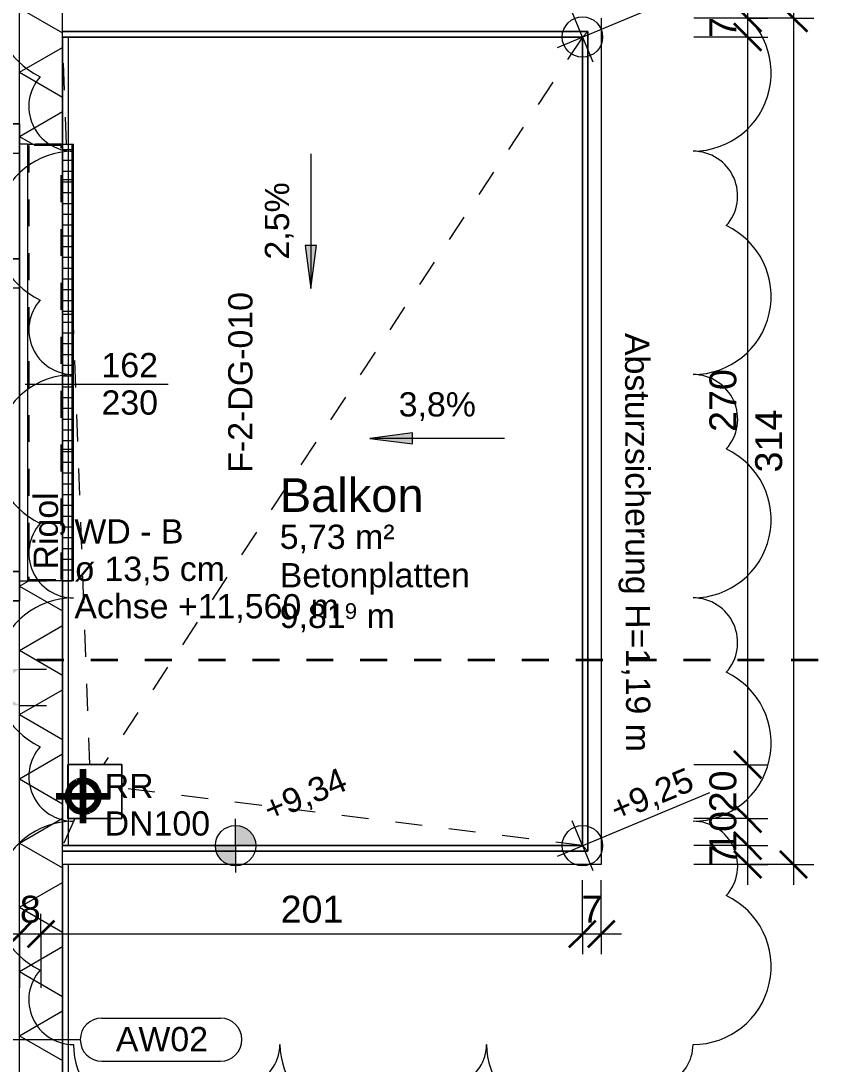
# Model space of a CAD drawing. Header units: metres. Extents: x -67.4 to -27.2, y 43.9 to 89.6.
# Drawn here: x -37.503 to -34.503, y 58.728 to 62.598 of the extents above; entities that cross this region are included whole.
import ezdxf

# ---------------------------------------------------------------- set-up
doc = ezdxf.new("R2010")
doc.units = ezdxf.units.M
for name, pattern in [('Strich Punkt Mittel', [0.015875, 0.00635, -0.004763, 0, -0.004763]), ('Verdeckt', [0.003, 0.002, -0.001]), ('Verdeckt Unten', [0.005, 0.003, -0.002])]:
    doc.linetypes.add(name, pattern=pattern)
for name, color, linetype, lineweight in [('A-DETL-GENF_', 92, 'Continuous', 13), ('A-DETL-MBND', 5, 'Continuous', 5), ('A-FLOR-HRAL', 11, 'Continuous', 5), ('A-GLAZ-IDEN_', 152, 'Continuous', 9), ('A_2D', 7, 'Continuous', 13), ('A_Bemassung-50_', 4, 'Continuous', 9), ('A_Bemassung_', 4, 'Continuous', 9), ('A_Beschriftung_', 7, 'Continuous', 9), ('A_Decken', 8, 'Continuous', 13), ('A_Durchbruch', 7, 'Verdeckt', 5), ('A_Gelaender', 7, 'Continuous', 13), ('A_Raeume', 7, 'Continuous', 13), ('A_Raeume_', 7, 'Continuous', 5), ('A_Raeume_Beschriftung_', 7, 'Continuous', 9), ('A_Raster_', 1, 'Continuous', 9), ('A_Waende', 7, 'Continuous', 13), ('G-ANNO-DIMS_', 111, 'Continuous', 9), ('G-ANNO-REVC_', 71, 'Continuous', 9), ('M-EQPM-IDEN_', 50, 'Continuous', 9), ('P-PIPE', 3, 'Continuous', 5), ('P-PIPE-CNTR', 3, 'Continuous', 5), ('P-PIPE-IDEN_', 2, 'Continuous', 9), ('Text', 90, 'Continuous', 9)]:
    doc.layers.add(name, color=color, linetype=linetype, lineweight=lineweight)
doc.styles.add('Arial_2', font='arial.ttf', dxfattribs={"height": 0.09})
doc.styles.add('Arial_3', font='arial.ttf', dxfattribs={"height": 0.05849})
doc.styles.add('Arial_4', font='arial.ttf', dxfattribs={"height": 0.125})
doc.styles.add('Arial_5', font='arial.ttf', dxfattribs={"height": 0.1})
doc.dimstyles.new('WGA-Bemaßung', dxfattribs={"dimscale": 0.3048, "dimtxt": 0.102026, "dimasz": 0.328084, "dimexe": 0.246063, "dimexo": 0.0625, "dimgap": 0.04101, "dimtad": 1, "dimdec": 1, "dimlfac": 100, "dimrnd": 0.5, "dimdsep": 46, "dimtxsty": 'Arial_5', "dimblk1": 'OBLIQUE', "dimblk2": 'OBLIQUE', "dimsah": 1, "dimcen": 0.09, "dimdle": 0.246063, "dimazin": 2, "dimtfac": 1, "dimtdec": 4, "dimtix": 1, "dimtmove": 0, "dimatfit": 3, "dimfxl": 0.656168, "dimfxlon": 1, "dimtvp": 1, "dimtolj": 1, "dimtzin": 0, "dimarcsym": 2})
doc.dimstyles.new('WGA-Bemaßung_5', dxfattribs={"dimscale": 0.3048, "dimtxt": 0.102026, "dimasz": 0.328084, "dimexe": 0.246063, "dimexo": 0.0625, "dimgap": 0.04101, "dimtad": 1, "dimdec": 1, "dimlfac": 100, "dimrnd": 0.5, "dimdsep": 46, "dimtxsty": 'Arial_5', "dimblk1": 'OBLIQUE', "dimblk2": 'OBLIQUE', "dimsah": 1, "dimcen": 0.09, "dimdle": 0.246063, "dimazin": 2, "dimtfac": 1, "dimtdec": 4, "dimtix": 1, "dimtmove": 0, "dimatfit": 3, "dimfxl": 0.656168, "dimfxlon": 1, "dimtvp": 1, "dimtolj": 1, "dimtzin": 0, "dimarcsym": 2})

# ---------------------------------------------------------------- blocks, each defined once
blk = doc.blocks.new('Geländer - Geländer-3753781-263_PP_03DG_BT2')
at = {"layer": 'A_Gelaender', "lineweight": 5}
for p, q in [((-10.397, 72.0963), (-8.6158, 71.3533)), ((-8.6158, 71.3533), (-9.7707, 68.5845)), ((-8.6158, 71.3533), (-8.5896, 71.364)), ((-9.7707, 68.5845), (-11.5519, 69.3275)), ((-9.7707, 68.5845), (-9.7599, 68.5583))]:
    blk.add_line(p, q, dxfattribs=at)
blk = doc.blocks.new('Typ des oberen Holms - Oberer Geländerholm_Innen_-3754033-263_PP_03DG_BT2')
at = {"layer": 'A_Gelaender', "lineweight": 5}
for p, q in [((-8.5896, 71.364), (-10.3893, 72.1147)), ((-8.5242, 71.3909), (-9.733, 68.4929)), ((-9.7599, 68.5583), (-8.5896, 71.364)), ((-11.5596, 69.309), (-9.7599, 68.5583)), ((-9.733, 68.4929), (-11.5789, 69.2629))]:
    blk.add_line(p, q, dxfattribs=at)
blk = doc.blocks.new('Typ des oberen Holms - Oberer Geländerholm_Innen_-V6-263_PP_03DG_BT2')
at = {"layer": 'A_Gelaender', "lineweight": 5}
for p, q in [((-10.3893, 72.1147), (-8.5896, 71.364)), ((-8.5242, 71.3909), (-9.733, 68.4929)), ((-8.5896, 71.364), (-9.7599, 68.5583)), ((-9.7599, 68.5583), (-11.5596, 69.309)), ((-9.733, 68.4929), (-11.5789, 69.2629))]:
    blk.add_line(p, q, dxfattribs=at)
blk = doc.blocks.new('HLS_Rigol - 20x8cm-9179598-263_PP_03DG_BT2')
at = {"layer": 'A-DETL-MBND'}
h = blk.add_hatch(dxfattribs=at)
h.set_pattern_fill('FP_100', color=256, style=0, pattern_type=2)
h.set_pattern_definition([(270, (0, 0.6096), (0.04, 0), [])])
h.paths.add_polyline_path([(0, -0.095), (1.62, -0.095), (1.62, -0.0596), (0, -0.0597), (0, -0.0935)])
for p, q in [((0, -0.095), (0, -0.0596)), ((1.62, -0.0596), (1.62, -0.095)), ((0, -0.095), (1.62, -0.095)), ((0, -0.097), (0, -0.095)), ((0, -0.1), (0, -0.097)), ((0, -0.097), (1.62, -0.097)), ((0, -0.1), (1.62, -0.1)), ((0, -0.1), (1.62, -0.1)), ((1.62, -0.095), (1.62, -0.097)), ((1.62, -0.097), (1.62, -0.1))]:
    blk.add_line(p, q, dxfattribs=at)
blk = doc.blocks.new('Allg_Rollladenkasten - 0130x0270-V92-263_PP_03DG_BT2')
at = {"layer": 'A_2D'}
for p, q in [((-0.81, -0.0793), (-0.81, -0.0743)), ((-0.81, -0.0743), (-0.805, -0.0743)), ((-0.805, -0.0743), (0.805, -0.0743)), ((0.805, -0.0743), (0.81, -0.0743)), ((0.81, -0.0743), (0.81, -0.2043)), ((-0.81, -0.2043), (-0.81, -0.0793)), ((-0.81, -0.2043), (0.805, -0.2043)), ((-0.81, -0.2043), (0.81, -0.2043)), ((-0.81, -0.2043), (-0.81, -0.2343)), ((0.805, -0.2043), (0.81, -0.2043)), ((0.81, -0.2343), (0.81, -0.2043)), ((0.81, -0.2343), (-0.81, -0.2343)), ((-0.81, -0.633), (-0.81, -0.629))]:
    blk.add_line(p, q, dxfattribs=at)
at = {"layer": 'A_Durchbruch'}
for p, q in [((-0.81, -0.0743), (-0.81, -0.2343)), ((0.81, -0.0743), (-0.81, -0.0743)), ((0.81, -0.2343), (0.81, -0.0743)), ((-0.805, -0.0793), (-0.805, -0.1993)), ((0.805, -0.0793), (-0.805, -0.0793)), ((0.805, -0.1993), (0.805, -0.0793)), ((-0.805, -0.1993), (0.805, -0.1993)), ((-0.81, -0.2343), (0.81, -0.2343)), ((-0.81, -0.2343), (0.81, -0.2343))]:
    blk.add_line(p, q, dxfattribs=at)
blk = doc.blocks.new('Allg_Nachströmöffnung1 - DN 135-V98-263_PP_03DG_BT2')
at = {"layer": 'A-DETL-GENF_', "linetype": 'Verdeckt', "lineweight": 5}
for points in [[(0.0575, -0.1), (0.125, 0), (0.0575, 0.0999), (0.0575, -0.085)], [(0.125, 0), (0.1925, -0.1), (0.1925, 0.0999)]]:
    blk.add_hatch(color=256, dxfattribs=at).paths.add_polyline_path(points)
at = {"layer": 'A_Durchbruch'}
for p, q in [((0.0575, 0.1), (0.0575, -0.26)), ((0.1925, 0.1), (0.1925, -0.26))]:
    blk.add_line(p, q, dxfattribs=at)
blk = doc.blocks.new('Symbol_Schatten - Bodendurchbruch_Schatten-V116-263_PP_03DG_BT2')
at = {"layer": 'A-DETL-MBND'}
for p, q in [((0.1, 0.1), (-0.1, 0.1)), ((-0.1, 0.1), (-0.1, -0.0085)), ((-0.1, -0.0085), (-0.1, 0.1)), ((-0.1, 0.1), (0.1, 0.1)), ((0.1, -0.1), (0.1, 0.1)), ((0.1, 0.1), (0.1, -0.1)), ((-0.1, -0.0256), (-0.1, -0.1)), ((-0.1, -0.1), (-0.1, -0.0256)), ((-0.1, -0.1), (0.1, -0.1)), ((0.1, -0.1), (-0.1, -0.1))]:
    blk.add_line(p, q, dxfattribs=at)
blk = doc.blocks.new('Fens_Tuer_2tlg - DK_DF_SL_1770x2680_Terrassentür DG BT2-10478777-263_PP_03DG_BT2')
at = {"layer": 'A_2D', "lineweight": 5}
for p, q in [((-0.775, 0), (-0.775, 1.05)), ((-0.885, 0.1), (0.885, 0.1)), ((-0.885, 0.1), (0.885, 0.1)), ((-0.885, 0.1), (0.885, 0.1)), ((-0.885, -0.1), (-0.885, 0.1)), ((-0.885, 0.1), (-0.885, -0.1)), ((0.885, 0.1), (0.885, -0.1)), ((0.885, -0.1), (0.885, 0.1)), ((-0.795, 0.02), (-0.74, 0.02)), ((-0.795, 0), (-0.795, 0.02)), ((-0.795, 0.02), (-0.795, 0)), ((0.295, 0.02), (-0.795, 0.02)), ((-0.74, 0.02), (-0.74, -0.07)), ((-0.74, -0.07), (-0.74, 0.02)), ((-0.74, 0.02), (0.24, 0.02)), ((0.24, 0.02), (0.295, 0.02)), ((0.24, -0.07), (0.24, 0.02)), ((0.24, -0.07), (0.24, 0.02)), ((0.295, 0.02), (0.295, 0)), ((0.295, 0.02), (0.295, 0)), ((-0.885, -0.1), (-0.885, 0)), ((-0.885, 0), (-0.775, 0)), ((-0.885, 0), (0.885, 0)), ((-0.885, -0.1), (-0.885, 0)), ((-0.775, 0), (-0.795, 0)), ((-0.795, 0), (0.295, 0)), ((-0.775, -0.07), (-0.775, 0)), ((-0.775, 0), (-0.775, -0.07)), ((0.275, 0), (-0.775, 0)), ((-0.775, 0), (-0.775, -0.1)), ((0.275, 0), (-0.775, 0)), ((-0.775, -0.1), (-0.775, 0)), ((-0.74, -0.018), (0.24, -0.018)), ((-0.74, -0.032), (-0.74, -0.018)), ((-0.74, -0.018), (-0.74, -0.032)), ((0.24, -0.018), (-0.74, -0.018)), ((0.24, -0.032), (-0.74, -0.032)), ((-0.74, -0.032), (0.24, -0.032)), ((0.24, -0.018), (0.24, -0.032)), ((0.24, -0.032), (0.24, -0.018)), ((0.275, 0), (0.275, -0.07)), ((0.295, 0), (0.275, 0)), ((0.275, 0), (0.275, -0.07)), ((0.275, -0.1), (0.275, 0)), ((0.275, 0), (0.385, 0)), ((0.275, -0.1), (0.275, 0)), ((0.385, 0), (0.385, -0.1)), ((0.775, 0), (0.385, 0)), ((0.385, -0.1), (0.385, 0)), ((0.775, -0.1), (0.775, 0)), ((0.775, 0), (0.885, 0)), ((0.775, -0.1), (0.775, 0)), ((0.885, 0), (0.885, -0.1)), ((0.885, -0.1), (0.885, 0)), ((-0.74, -0.07), (-0.775, -0.07)), ((-0.775, -0.07), (0.275, -0.07)), ((0.24, -0.07), (-0.74, -0.07)), ((0.275, -0.07), (0.24, -0.07)), ((0.385, -0.043), (0.775, -0.043)), ((0.385, -0.057), (0.385, -0.043)), ((0.385, -0.043), (0.385, -0.057)), ((0.775, -0.043), (0.385, -0.043)), ((0.775, -0.057), (0.385, -0.057)), ((0.385, -0.057), (0.775, -0.057)), ((0.775, -0.043), (0.775, -0.057)), ((0.775, -0.057), (0.775, -0.043)), ((-0.885, -0.1), (0.885, -0.1)), ((0.885, -0.1), (-0.885, -0.1)), ((-0.775, -0.1), (-0.885, -0.1)), ((0.885, -0.1), (-0.885, -0.1)), ((-0.775, -0.1), (0.275, -0.1)), ((0.385, -0.1), (0.275, -0.1)), ((0.385, -0.1), (0.775, -0.1)), ((0.885, -0.1), (0.775, -0.1)), ((-0.81, -0.26), (0.81, -0.26))]:
    blk.add_line(p, q, dxfattribs=at)
blk.add_arc((-0.775, 0), 1.05, 360, 90, dxfattribs=at)
blk = doc.blocks.new('BS_Wand_Lollipop - rechts_oben-2026913-263_PP_03DG_BT2')
at = {"layer": 'A_Beschriftung_'}
for p, q in [((0.0046, 0.0016), (0.0134, 0.0016)), ((-0.003, 0), (0.003, 0)), ((0.0046, -0.0016), (0.0134, -0.0016))]:
    blk.add_line(p, q, dxfattribs=at)
for centre, start, end in [((0.0046, 0), 90, 270), ((0.0134, 0), 270, 90)]:
    blk.add_arc(centre, 0.0016, start, end, dxfattribs=at)
blk = doc.blocks.new('DIMBLOCK139-263_PP_03DG_BT2')
at = {"layer": 'A_Bemassung-50_', "transparency": 16777216}
for p, q in [((-34.635, 62.6834), (-34.6351, 59.3934)), ((-34.635, 62.6084), (-34.835, 62.6084)), ((-34.635, 62.6084), (-34.56, 62.6084)), ((-34.6351, 59.4684), (-34.8351, 59.4684)), ((-34.6351, 59.4684), (-34.5601, 59.4684))]:
    blk.add_line(p, q, dxfattribs=at)
at = {"layer": 'A_Bemassung-50_', "lineweight": 35, "transparency": 16777216}
for p, q in [((-34.635, 62.6084), (-34.685, 62.6584)), ((-34.635, 62.6084), (-34.585, 62.5584)), ((-34.6351, 59.4684), (-34.6851, 59.5184)), ((-34.6351, 59.4684), (-34.5851, 59.4184))]:
    blk.add_line(p, q, dxfattribs=at)
at = {"layer": 'A_Bemassung-50_', "color": 0, "transparency": 16777216, "insert": (-34.7774, 60.923), "char_height": 0.1, "width": 0.276883, "attachment_point": 1, "rotation": 90, "line_spacing_factor": 0.941778, "style": 'Arial_5'}
blk.add_mtext('314', dxfattribs=at)
blk = doc.blocks.new('_Oblique')
at = {"color": 0, "linetype": 'ByBlock', "lineweight": -2}
blk.add_line((-0.5, -0.5), (0.5, 0.5), dxfattribs=at)
blk = doc.blocks.new('BS_Fens_PP - rechts-2843221-263_PP_03DG_BT2')
at = {"layer": 'A-GLAZ-IDEN_'}
blk.add_line((0, 0.000124), (0, -0.010513), dxfattribs=at)
blk = doc.blocks.new('Höhenkoten - 018-55641-263_PP_03DG_BT2')
at = {"layer": 'G-ANNO-DIMS_'}
h = blk.add_hatch(color=256, dxfattribs=at)
edge = h.paths.add_edge_path()
edge.add_line((0, 0), (0, 0.0015))
edge.add_arc((0, 0), 0.0015, 0, 90, ccw=False)
edge.add_line((0.0015, 0), (0, 0))
h = blk.add_hatch(color=256, dxfattribs=at)
edge = h.paths.add_edge_path()
edge.add_line((0, 0), (0, -0.0015))
edge.add_arc((0, 0), 0.0015, 180, 270, ccw=False)
edge.add_line((-0.0015, 0), (0, 0))
for p, q in [((0, 0), (0, 0.002)), ((-0.002, 0), (0.010242, 0)), ((0, 0), (0, -0.002))]:
    blk.add_line(p, q, dxfattribs=at)
blk.add_circle((0, 0), 0.0015, dxfattribs=at)
blk = doc.blocks.new('DIMBLOCK525-263_PP_03DG_BT2')
at = {"layer": 'A_Bemassung-50_', "transparency": 16777216}
for p, q in [((-35.4187, 59.2102), (-35.4186, 59.4102)), ((-35.3487, 59.2102), (-35.3486, 59.4102)), ((-35.2737, 59.2102), (-35.4187, 59.2102)), ((-35.4187, 59.2102), (-35.4187, 59.1352)), ((-35.3487, 59.2102), (-35.3487, 59.1352))]:
    blk.add_line(p, q, dxfattribs=at)
at = {"layer": 'A_Bemassung-50_', "lineweight": 35, "transparency": 16777216}
for p, q in [((-35.4187, 59.2102), (-35.3687, 59.2602)), ((-35.3487, 59.2102), (-35.2987, 59.2602)), ((-35.4187, 59.2102), (-35.4687, 59.1602)), ((-35.3487, 59.2102), (-35.3987, 59.1602))]:
    blk.add_line(p, q, dxfattribs=at)
at = {"layer": 'A_Bemassung-50_', "color": 0, "transparency": 16777216, "insert": (-35.4221, 59.3526), "char_height": 0.1, "width": 0.092294, "attachment_point": 1, "rotation": 359.9983, "line_spacing_factor": 0.941778, "style": 'Arial_5'}
blk.add_mtext('7', dxfattribs=at)
blk = doc.blocks.new('DIMBLOCK526-263_PP_03DG_BT2')
at = {"layer": 'A_Bemassung-50_', "transparency": 16777216}
for p, q in [((-35.4187, 59.2102), (-35.4186, 59.4102)), ((-37.4287, 59.2103), (-37.4287, 59.2853)), ((-35.4187, 59.2102), (-37.4287, 59.2103)), ((-37.4287, 59.2103), (-37.4287, 59.0103)), ((-35.4187, 59.2102), (-35.4187, 59.1352))]:
    blk.add_line(p, q, dxfattribs=at)
at = {"layer": 'A_Bemassung-50_', "lineweight": 35, "transparency": 16777216}
for p, q in [((-37.4287, 59.2103), (-37.3787, 59.2603)), ((-35.4187, 59.2102), (-35.3687, 59.2602)), ((-37.4287, 59.2103), (-37.4787, 59.1603)), ((-35.4187, 59.2102), (-35.4687, 59.1602))]:
    blk.add_line(p, q, dxfattribs=at)
at = {"layer": 'A_Bemassung-50_', "color": 0, "transparency": 16777216, "insert": (-36.539, 59.3526), "char_height": 0.1, "width": 0.276883, "attachment_point": 1, "rotation": 359.9983, "line_spacing_factor": 0.941778, "style": 'Arial_5'}
blk.add_mtext('201', dxfattribs=at)
blk = doc.blocks.new('DIMBLOCK527-263_PP_03DG_BT2')
at = {"layer": 'A_Bemassung-50_', "transparency": 16777216}
for p, q in [((-37.5087, 59.2103), (-37.5087, 59.2853)), ((-37.4287, 59.2103), (-37.4287, 59.2853)), ((-37.4287, 59.2103), (-37.5837, 59.2103)), ((-37.5087, 59.2103), (-37.5087, 59.0103)), ((-37.4287, 59.2103), (-37.4287, 59.0103))]:
    blk.add_line(p, q, dxfattribs=at)
at = {"layer": 'A_Bemassung-50_', "lineweight": 35, "transparency": 16777216}
for p, q in [((-37.5087, 59.2103), (-37.4587, 59.2603)), ((-37.4287, 59.2103), (-37.3787, 59.2603)), ((-37.5087, 59.2103), (-37.5587, 59.1603)), ((-37.4287, 59.2103), (-37.4787, 59.1603))]:
    blk.add_line(p, q, dxfattribs=at)
at = {"layer": 'A_Bemassung-50_', "color": 0, "transparency": 16777216, "insert": (-37.5071, 59.3526), "char_height": 0.1, "width": 0.092294, "attachment_point": 1, "rotation": 359.9983, "line_spacing_factor": 0.941778, "style": 'Arial_5'}
blk.add_mtext('8', dxfattribs=at)
blk = doc.blocks.new('DIMBLOCK528-263_PP_03DG_BT2')
at = {"layer": 'A_Bemassung-50_', "lineweight": 35, "transparency": 16777216}
for p, q in [((-34.8051, 59.5384), (-34.8551, 59.5884)), ((-34.8051, 59.5384), (-34.7551, 59.4884)), ((-34.8051, 59.4684), (-34.8551, 59.5184)), ((-34.8051, 59.4684), (-34.7551, 59.4184))]:
    blk.add_line(p, q, dxfattribs=at)
at = {"layer": 'A_Bemassung-50_', "transparency": 16777216}
for p, q in [((-34.8051, 59.5384), (-35.0051, 59.5384)), ((-34.8051, 59.3934), (-34.8051, 59.5384)), ((-34.8051, 59.5384), (-34.7301, 59.5384)), ((-34.8051, 59.4684), (-35.0051, 59.4684)), ((-34.8051, 59.4684), (-34.7301, 59.4684))]:
    blk.add_line(p, q, dxfattribs=at)
at = {"layer": 'A_Bemassung-50_', "color": 0, "transparency": 16777216, "insert": (-34.9475, 59.4649), "char_height": 0.1, "width": 0.092294, "attachment_point": 1, "rotation": 90, "line_spacing_factor": 0.941778, "style": 'Arial_5'}
blk.add_mtext('7', dxfattribs=at)
blk = doc.blocks.new('DIMBLOCK529-263_PP_03DG_BT2')
at = {"layer": 'A_Bemassung-50_', "lineweight": 35, "transparency": 16777216}
for p, q in [((-34.8051, 59.6388), (-34.8551, 59.6888)), ((-34.8051, 59.6388), (-34.7551, 59.5888)), ((-34.8051, 59.5384), (-34.8551, 59.5884)), ((-34.8051, 59.5384), (-34.7551, 59.4884))]:
    blk.add_line(p, q, dxfattribs=at)
at = {"layer": 'A_Bemassung-50_', "transparency": 16777216}
for p, q in [((-34.8051, 59.6388), (-35.0051, 59.6388)), ((-34.8051, 59.5384), (-34.8051, 59.6388)), ((-34.8051, 59.6388), (-34.7301, 59.6388)), ((-34.8051, 59.5384), (-35.0051, 59.5384)), ((-34.8051, 59.5384), (-34.7301, 59.5384))]:
    blk.add_line(p, q, dxfattribs=at)
at = {"layer": 'A_Bemassung-50_', "color": 0, "transparency": 16777216, "insert": (-34.9475, 59.5117), "char_height": 0.1, "width": 0.184588, "attachment_point": 1, "rotation": 90, "line_spacing_factor": 0.941778, "style": 'Arial_5'}
blk.add_mtext('10', dxfattribs=at)
blk = doc.blocks.new('DIMBLOCK530-263_PP_03DG_BT2')
at = {"layer": 'A_Bemassung-50_', "lineweight": 35, "transparency": 16777216}
for p, q in [((-34.8051, 59.8388), (-34.8551, 59.8888)), ((-34.8051, 59.8388), (-34.7551, 59.7888)), ((-34.8051, 59.6388), (-34.8551, 59.6888)), ((-34.8051, 59.6388), (-34.7551, 59.5888))]:
    blk.add_line(p, q, dxfattribs=at)
at = {"layer": 'A_Bemassung-50_', "transparency": 16777216}
for p, q in [((-34.8051, 59.8388), (-35.0051, 59.8388)), ((-34.8051, 59.6388), (-34.8051, 59.8388)), ((-34.8051, 59.8388), (-34.7301, 59.8388)), ((-34.8051, 59.6388), (-35.0051, 59.6388)), ((-34.8051, 59.6388), (-34.7301, 59.6388))]:
    blk.add_line(p, q, dxfattribs=at)
at = {"layer": 'A_Bemassung-50_', "color": 0, "transparency": 16777216, "insert": (-34.9475, 59.6619), "char_height": 0.1, "width": 0.184588, "attachment_point": 1, "rotation": 90, "line_spacing_factor": 0.941778, "style": 'Arial_5'}
blk.add_mtext('20', dxfattribs=at)
blk = doc.blocks.new('DIMBLOCK531-263_PP_03DG_BT2')
at = {"layer": 'A_Bemassung-50_', "lineweight": 35, "transparency": 16777216}
for p, q in [((-34.805, 62.5384), (-34.855, 62.5884)), ((-34.805, 62.5384), (-34.755, 62.4884)), ((-34.8051, 59.8388), (-34.8551, 59.8888)), ((-34.8051, 59.8388), (-34.7551, 59.7888))]:
    blk.add_line(p, q, dxfattribs=at)
at = {"layer": 'A_Bemassung-50_', "transparency": 16777216}
for p, q in [((-34.805, 62.5384), (-35.005, 62.5384)), ((-34.8051, 59.8388), (-34.805, 62.5384)), ((-34.805, 62.5384), (-34.73, 62.5384)), ((-34.8051, 59.8388), (-35.0051, 59.8388)), ((-34.8051, 59.8388), (-34.7301, 59.8388))]:
    blk.add_line(p, q, dxfattribs=at)
at = {"layer": 'A_Bemassung-50_', "color": 0, "transparency": 16777216, "insert": (-34.9474, 61.0732), "char_height": 0.1, "width": 0.276883, "attachment_point": 1, "rotation": 90, "line_spacing_factor": 0.941778, "style": 'Arial_5'}
blk.add_mtext('270', dxfattribs=at)
blk = doc.blocks.new('DIMBLOCK532-263_PP_03DG_BT2')
at = {"layer": 'A_Bemassung-50_', "transparency": 16777216}
for p, q in [((-34.805, 62.5384), (-34.805, 62.6834)), ((-34.805, 62.6084), (-35.005, 62.6084)), ((-34.805, 62.6084), (-34.73, 62.6084)), ((-34.805, 62.5384), (-35.005, 62.5384)), ((-34.805, 62.5384), (-34.73, 62.5384))]:
    blk.add_line(p, q, dxfattribs=at)
at = {"layer": 'A_Bemassung-50_', "lineweight": 35, "transparency": 16777216}
for p, q in [((-34.805, 62.6084), (-34.855, 62.6584)), ((-34.805, 62.5384), (-34.855, 62.5884)), ((-34.805, 62.6084), (-34.755, 62.5584)), ((-34.805, 62.5384), (-34.755, 62.4884))]:
    blk.add_line(p, q, dxfattribs=at)
at = {"layer": 'A_Bemassung-50_', "color": 0, "transparency": 16777216, "insert": (-34.9474, 62.5349), "char_height": 0.1, "width": 0.092294, "attachment_point": 1, "rotation": 90, "line_spacing_factor": 0.941778, "style": 'Arial_5'}
blk.add_mtext('7', dxfattribs=at)
blk = doc.blocks.new('Family - ___-11913756-263_PP_03DG_BT2')
at = {"layer": 'G-ANNO-REVC_'}
for centre, radius, start, end in [((-10.3154, 72.1868), 0.29, 67.36, 222.1512), ((-10.459, 71.8427), 0.1657, 115.5497, 247.36), ((-10.6344, 71.4221), 0.29, 67.36, 222.1512), ((-8.2883, 71.0721), 0.29, 247.36, 42.1512), ((-10.7779, 71.078), 0.1657, 115.5497, 247.36), ((-10.9533, 70.6574), 0.29, 67.36, 222.1512), ((-8.4638, 70.6515), 0.1657, 295.5497, 67.36), ((-8.6073, 70.3073), 0.29, 247.36, 42.1512), ((-11.0969, 70.3132), 0.1657, 115.5497, 247.36), ((-11.2723, 69.8926), 0.29, 67.36, 222.1512), ((-8.7827, 69.8867), 0.1657, 295.5497, 67.36), ((-8.9263, 69.5426), 0.29, 247.36, 42.1512), ((-11.4158, 69.5485), 0.1657, 115.5497, 247.36), ((-11.5913, 69.1279), 0.29, 67.36, 222.1512), ((-9.1017, 69.122), 0.1657, 295.5497, 67.36), ((-9.2452, 68.7778), 0.29, 247.36, 42.1512), ((-11.7348, 68.7838), 0.1657, 115.5497, 247.36), ((-11.5509, 68.5275), 0.2683, 157.36, 312.1512), ((-9.4206, 68.3572), 0.1657, 295.5497, 67.36), ((-11.2325, 68.3947), 0.1533, 205.5497, 337.36), ((-10.8433, 68.2324), 0.2683, 157.36, 312.1512), ((-9.5642, 68.0131), 0.29, 247.36, 42.1512), ((-10.5249, 68.0996), 0.1533, 205.5497, 337.36), ((-10.1357, 67.9373), 0.2683, 157.36, 312.1512), ((-9.8173, 67.8045), 0.1533, 205.5497, 337.36)]:
    blk.add_arc(centre, radius, start, end, dxfattribs=at)
blk = doc.blocks.new('Höhenkoten - 018-55644-263_PP_03DG_BT2')
at = {"layer": 'G-ANNO-DIMS_'}
for p, q in [((0, 0), (0, 0.002)), ((-0.002, 0), (0.010242, 0)), ((0, 0), (0, -0.002))]:
    blk.add_line(p, q, dxfattribs=at)
blk.add_circle((0, 0), 0.0015, dxfattribs=at)

msp = doc.modelspace()

# ---------------------------------------------------------------- hatches: boundary and pattern name
at = {"layer": 'A-DETL-GENF_', "lineweight": 5}
h = msp.add_hatch(dxfattribs=at)
h.set_pattern_fill('FP_142', color=252, style=0, pattern_type=2)
h.set_pattern_definition([(89.998, (-85.848, 81.011), (-0.5, 1.75e-05), []), (179.998, (-85.848, 81.011), (-1.75e-05, -0.5), [])])
h.paths.add_polyline_path([(-39.8588, 49.5702), (-37.5789, 50.548), (-37.5788, 55.4685), (-39.8586, 55.4685), (-39.8588, 49.643)])
h.paths.add_polyline_path([(-39.8538, 50.4573), (-39.8538, 50.4573), (-39.8538, 50.4671)])
h.paths.add_polyline_path([(-39.8538, 50.4671), (-39.8538, 50.4671), (-39.8538, 50.4747)])
h.paths.add_polyline_path([(-39.8538, 50.4747), (-39.8538, 50.4747), (-39.8538, 50.4794)])
h.paths.add_polyline_path([(-39.8587, 50.8335), (-39.8587, 50.8335), (-39.8387, 50.8335)])
h.paths.add_polyline_path([(-39.8039, 51.8385), (-39.7748, 52.3531), (-39.8187, 52.389), (-39.8187, 52.5245), (-39.8218, 52.5245), (-39.8218, 52.6614), (-39.8137, 52.6538), (-39.8132, 52.6771), (-39.8019, 52.6771), (-39.8018, 52.7496), (-39.7912, 52.739), (-39.7783, 52.7316), (-39.7638, 52.7278), (-39.7489, 52.7278), (-39.7345, 52.7317), (-39.7216, 52.7392), (-39.7106, 52.7506), (-39.7037, 52.7627), (-39.6998, 52.7771), (-39.6999, 52.7921), (-39.7038, 52.8065), (-39.7113, 52.8194), (-39.7218, 52.8299), (-39.7348, 52.8373), (-39.75, 52.8411), (-39.7641, 52.8411), (-39.7785, 52.8372), (-39.7914, 52.8297), (-39.8019, 52.8191), (-39.8039, 52.8157), (-39.8039, 52.8535), (-39.8137, 52.8521), (-39.8387, 52.6771), (-39.8387, 52.8771), (-39.8039, 52.8771), (-39.8039, 52.9995), (-39.8218, 53.0128), (-39.8213, 53.3037), (-39.7782, 53.203), (-39.8179, 53.7836), (-39.4119, 53.2066), (-39.1271, 53.557), (-38.9861, 53.2908), (-38.9861, 53.1738), (-39.1094, 53.1738), (-39.1094, 52.1363), (-39.75, 51.8616)])
h.paths.add_polyline_path([(-39.8587, 53.5335), (-39.8587, 53.5335), (-39.8387, 53.5335)])
h.paths.add_polyline_path([(-37.2796, 59.6652), (-37.2647, 59.6652), (-37.2503, 59.6691), (-37.2374, 59.6766), (-37.2268, 59.6872), (-37.2194, 59.7001), (-37.2156, 59.7146), (-37.2156, 59.7295), (-37.2195, 59.7439), (-37.227, 59.7568), (-37.2376, 59.7673), (-37.2505, 59.7747), (-37.265, 59.7786), (-37.2799, 59.7785), (-37.2943, 59.7746), (-37.3072, 59.7671), (-37.3177, 59.7566), (-37.3251, 59.7436), (-37.329, 59.7292), (-37.3286, 59.7133), (-37.325, 59.6999), (-37.3175, 59.687), (-37.307, 59.6765), (-37.294, 59.669), (-37.2894, 59.6678)])
h.paths.add_polyline_path([(-37.3082, 60.5211), (-37.3082, 62.1411), (-37.3112, 62.1411), (-37.3112, 60.5211)])
h.paths.add_polyline_path([(-37.3132, 60.5211), (-37.3132, 62.1411), (-37.3486, 62.1411), (-37.3486, 60.5211), (-37.3147, 60.5211)])
h.paths.add_polyline_path([(-52.1584, 64.3116), (-52.1584, 64.3117), (-52.4008, 64.3117), (-52.4008, 64.3167), (-52.4283, 64.3167), (-52.4283, 64.3917), (-52.4197, 64.4217), (-52.4768, 64.4217), (-52.4683, 64.3917), (-52.4683, 64.3167), (-52.4958, 64.3167), (-52.4958, 64.3117), (-52.5885, 64.3117), (-52.5885, 71.7188), (-54.1385, 71.7188), (-54.1385, 64.3118), (-52.3575, 64.3116)])
h.paths.add_polyline_path([(-37.2484, 66.4389), (-37.2391, 66.4443), (-37.2285, 66.4549), (-37.2211, 66.4679), (-37.2173, 66.4823), (-37.2173, 66.4972), (-37.2212, 66.5116), (-37.2287, 66.5245), (-37.2393, 66.535), (-37.2484, 66.5403), (-37.2484, 66.4396)])
h.paths.add_polyline_path([(-53.4604, 66.482), (-53.0651, 67.7037), (-53.0696, 67.7203), (-53.381, 66.8513), (-53.3809, 69.3357), (-52.7786, 69.3357), (-52.7684, 69.4729), (-52.7684, 68.6209), (-52.7787, 68.5891), (-52.7787, 68.2027), (-52.7684, 68.2027), (-52.9434, 68.1777), (-52.9684, 68.0027), (-52.7684, 68.0027), (-52.7684, 66.5935), (-52.7727, 66.6095), (-52.7787, 66.6903), (-53.381, 66.6903)])
h.paths.add_polyline_path([(-37.2797, 73.3336), (-37.2647, 73.3336), (-37.2503, 73.3375), (-37.2374, 73.345), (-37.2269, 73.3556), (-37.2195, 73.3685), (-37.2157, 73.383), (-37.2157, 73.3979), (-37.2196, 73.4123), (-37.2271, 73.4252), (-37.2377, 73.4357), (-37.2506, 73.4431), (-37.265, 73.447), (-37.2799, 73.4469), (-37.2943, 73.443), (-37.3072, 73.4355), (-37.3178, 73.425), (-37.3252, 73.412), (-37.329, 73.3976), (-37.329, 73.3827), (-37.3251, 73.3683), (-37.3176, 73.3554), (-37.307, 73.3449), (-37.2941, 73.3374)])
h.paths.add_polyline_path([(-37.3078, 74.1124), (-37.3078, 75.7324), (-37.3108, 75.7324), (-37.3108, 74.1124)])
h.paths.add_polyline_path([(-37.3128, 74.1124), (-37.3128, 75.7324), (-37.3482, 75.7324), (-37.3482, 74.1124), (-37.3147, 74.1124)])
h.paths.add_polyline_path([(-50.9381, 76.0566), (-50.938, 83.0098), (-54.1179, 83.0099), (-54.1181, 76.0567), (-51.0703, 76.0566)])
h.paths.add_polyline_path([(-53.8681, 76.0567), (-53.8681, 76.0567), (-53.8681, 76.1501)])
h.paths.add_polyline_path([(-37.5781, 76.6563), (-37.5779, 83.0094), (-40.5679, 83.0095), (-40.5681, 76.6564), (-38.9861, 76.6563)])
h.paths.add_polyline_path([(-51.0893, 77.1853), (-51.9614, 77.1853), (-51.6588, 78.6867), (-51.0303, 78.6867), (-51.0598, 77.9363), (-51.0048, 77.846), (-51.0187, 77.846), (-51.0177, 77.7691), (-50.9581, 77.7691), (-51.0176, 77.7606), (-51.0165, 77.6836), (-50.9994, 77.6836), (-50.9994, 77.6691), (-51.0181, 77.6691), (-51.0181, 77.6126), (-51.0481, 77.6211), (-51.0481, 77.5641), (-51.0181, 77.5726), (-51.0181, 77.5213), (-51.0518, 77.5213), (-51.0097, 77.1853), (-51.0703, 77.1853)])
h.paths.add_polyline_path([(-40.5631, 77.5891), (-40.5631, 77.5891), (-40.5631, 77.5989)])
h.paths.add_polyline_path([(-40.5631, 77.5989), (-40.5631, 77.5989), (-40.5631, 77.6065)])
h.paths.add_polyline_path([(-40.5631, 77.6065), (-40.5631, 77.6065), (-40.5631, 77.6112)])
h.paths.add_polyline_path([(-40.4718, 79.7938), (-40.5071, 79.7938), (-40.4877, 80.2371), (-40.548, 80.1176), (-40.548, 80.4317), (-40.523, 80.4535), (-40.523, 80.5349), (-40.5203, 80.5372), (-40.523, 80.5372), (-40.523, 80.559), (-40.5172, 80.559), (-40.5207, 80.5719), (-40.5132, 80.559), (-40.5026, 80.5485), (-40.4897, 80.541), (-40.4745, 80.5372), (-40.4603, 80.5372), (-40.4459, 80.5411), (-40.433, 80.5486), (-40.4225, 80.5592), (-40.4151, 80.5721), (-40.4113, 80.5866), (-40.4113, 80.6015), (-40.4162, 80.6176), (-40.4227, 80.6288), (-40.4333, 80.6393), (-40.4462, 80.6467), (-40.4606, 80.6506), (-40.4755, 80.6505), (-40.4899, 80.6466), (-40.5028, 80.6391), (-40.5134, 80.6286), (-40.5197, 80.6175), (-40.52, 80.6891), (-40.523, 80.6887), (-40.548, 80.5137), (-40.548, 80.7137), (-40.52, 80.7137), (-40.5201, 80.7354), (-40.523, 80.7331), (-40.523, 80.7677), (-40.4839, 80.7677), (-40.5222, 81.3024), (-39.6246, 81.3024), (-39.7181, 79.7938), (-39.948, 79.7938)])
at = {"layer": 'A_Waende', "lineweight": 5}
h = msp.add_hatch(dxfattribs=at)
h.set_pattern_fill('FP_19', color=250, angle=-157.36, style=0, pattern_type=2)
h.set_pattern_definition([(269.998, (-37.50842, 65.98198), (0.20637, -7.2e-06), []), (329.998, (-37.50842, 65.98198), (0.1031912, 0.178718), []), (29.998, (-37.50842, 65.98198), (-0.1031788, 0.1787253), [])])
h.paths.add_polyline_path([(-37.3488, 55.4684), (-37.3487, 56.5034), (-37.5087, 56.5034), (-37.5088, 55.4685), (-37.3858, 55.4685)])
h.paths.add_polyline_path([(-37.3487, 57.5534), (-37.3487, 57.5535), (-37.3486, 60.5211), (-37.5086, 60.5211), (-37.5086, 57.5535), (-37.3537, 57.5534)])
h.paths.add_polyline_path([(-37.3486, 62.1411), (-37.3486, 62.1411), (-37.3486, 62.2635)])
h.paths.add_polyline_path([(-37.3486, 62.1411), (-37.3486, 62.1411), (-37.3485, 63.3861), (-37.5085, 63.3861), (-37.5085, 62.1411), (-37.3536, 62.1411)])
h.paths.add_polyline_path([(-37.3535, 64.4361), (-37.3485, 64.4361), (-37.3484, 67.4037), (-37.5084, 67.4037), (-37.5079, 64.4361), (-37.3535, 64.4361)])
h.paths.add_polyline_path([(-37.3484, 69.0237), (-37.3484, 69.0237), (-37.3483, 70.2687), (-37.5083, 70.2687), (-37.5079, 69.0237), (-37.3534, 69.0237)])
h.paths.add_polyline_path([(-37.3533, 71.3187), (-37.3483, 71.3187), (-37.3482, 74.1087), (-37.5082, 74.1087), (-37.5079, 71.3187), (-37.3533, 71.3187)])
h.paths.add_polyline_path([(-37.3482, 75.7287), (-37.3482, 75.7287), (-37.3482, 76.4963), (-37.5081, 76.4963), (-37.5079, 75.7287), (-37.3532, 75.7287)])
at = {"layer": 'G-ANNO-DIMS_'}
for points in [[(-36.4265, 61.6056), (-36.4056, 61.7644), (-36.4474, 61.7644)], [(-36.2079, 61.0495), (-36.0491, 61.0286), (-36.0491, 61.0704)]]:
    msp.add_hatch(color=256, dxfattribs=at).paths.add_polyline_path(points)

# ---------------------------------------------------------------- linework, layer by layer
at = {"layer": 'A_2D'}
for p, q in [((-35.4186, 62.5384), (-37.3486, 62.5384)), ((-37.3486, 62.5384), (-37.3486, 59.5384)), ((-35.4186, 59.5384), (-35.4186, 62.5384)), ((-37.3486, 59.5384), (-35.4186, 59.5384))]:
    msp.add_line(p, q, dxfattribs=at)
at = {"layer": 'A_Decken'}
for p, q in [((-37.3486, 62.5384), (-35.4186, 62.5384)), ((-37.3486, 62.1411), (-37.3486, 62.5384)), ((-37.3486, 62.5384), (-35.4186, 62.5384)), ((-35.4186, 62.5384), (-35.4186, 59.5384)), ((-37.3486, 59.5384), (-37.3486, 60.5211)), ((-37.1286, 59.8389), (-37.1286, 59.6389)), ((-37.1286, 59.6389), (-37.3286, 59.6389)), ((-35.4186, 59.5384), (-37.3486, 59.5384)), ((-35.4186, 59.5384), (-37.3486, 59.5384))]:
    msp.add_line(p, q, dxfattribs=at)
at = {"layer": 'A_Decken', "linetype": 'Verdeckt Unten'}
for p, q in [((-37.3336, 62.1411), (-37.3486, 62.5384)), ((-35.4186, 62.5384), (-37.1965, 59.8389)), ((-37.2471, 59.8389), (-37.3082, 61.4648)), ((-35.4186, 59.5384), (-37.1286, 59.7517)), ((-37.3026, 59.6389), (-37.3486, 59.5384))]:
    msp.add_line(p, q, dxfattribs=at)
at = {"layer": 'A_Raeume', "color": 8, "linetype": 'Verdeckt'}
for p, q in [((-35.4186, 62.5384), (-37.3486, 62.5384)), ((-35.4186, 59.5384), (-35.4186, 62.5384)), ((-37.3486, 59.5384), (-35.4186, 59.5384))]:
    msp.add_line(p, q, dxfattribs=at)
at = {"layer": 'A_Raeume_', "flags": 128}
msp.add_lwpolyline([(-37.3279, 59.5384), (-35.4186, 59.5384), (-35.4186, 62.5384), (-37.3279, 62.5384)], close=True, dxfattribs=at)
at = {"layer": 'A_Raster_', "linetype": 'Strich Punkt Mittel', "lineweight": 35}
msp.add_line((-56.2435, 60.2289), (-32.1348, 60.2282), dxfattribs=at)
at = {"layer": 'A_Waende', "color": 250, "lineweight": 5}
for p, q in [((-37.3486, 62.5384), (-37.3485, 63.3861)), ((-37.3487, 57.5534), (-37.3486, 60.5211))]:
    msp.add_line(p, q, dxfattribs=at)
at = {"layer": 'A_Waende'}
for p, q in [((-37.3479, 55.4684), (-37.3479, 59.4684)), ((-37.3279, 59.4684), (-37.3279, 55.4684))]:
    msp.add_line(p, q, dxfattribs=at)
at = {"layer": 'G-ANNO-DIMS_'}
for p, q in [((-36.4265, 62.1056), (-36.4265, 61.6056)), ((-36.4056, 61.7644), (-36.4474, 61.7644)), ((-36.4474, 61.7644), (-36.4265, 61.6056)), ((-36.4265, 61.6056), (-36.4056, 61.7644)), ((-36.0491, 61.0704), (-36.2079, 61.0495)), ((-36.2079, 61.0495), (-36.0491, 61.0286)), ((-35.7079, 61.0495), (-36.2079, 61.0495)), ((-36.0491, 61.0286), (-36.0491, 61.0704))]:
    msp.add_line(p, q, dxfattribs=at)
at = {"layer": 'P-PIPE', "color": 150, "lineweight": 100}
for radius, start, end in [(0.0571, 112.64, 202.64), (0.0572, 22.64, 112.64), (0.0572, 292.64, 22.64), (0.0571, 202.64, 292.64)]:
    msp.add_arc((-37.2723, 59.7219), radius, start, end, dxfattribs=at)
at = {"layer": 'P-PIPE-CNTR', "color": 150, "lineweight": 100}
for p, q in [((-37.2723, 59.6219), (-37.2723, 59.8219)), ((-37.3723, 59.7219), (-37.1723, 59.7219))]:
    msp.add_line(p, q, dxfattribs=at)

# ---------------------------------------------------------------- block references
at = {"layer": 'A-DETL-MBND', "rotation": 89.99827587846505}
msp.add_blockref('HLS_Rigol - 20x8cm-9179598-263_PP_03DG_BT2', (-37.4082, 60.5211), dxfattribs=at)
at = {"layer": 'A-DETL-MBND'}
msp.add_blockref('Symbol_Schatten - Bodendurchbruch_Schatten-V116-263_PP_03DG_BT2', (-37.2286, 59.7389), dxfattribs=at)
at = {"layer": 'A-FLOR-HRAL', "rotation": 22.64000000000043}
msp.add_blockref('Geländer - Geländer-3753781-263_PP_03DG_BT2', (0, 0), dxfattribs=at)
at = {"layer": 'A-GLAZ-IDEN_', "xscale": 49.99999999999998, "yscale": 49.99999999999998, "zscale": 49.99999999999998, "rotation": 89.99827587846517}
msp.add_blockref('BS_Fens_PP - rechts-2843221-263_PP_03DG_BT2', (-37.4817, 61.2507), dxfattribs=at)
at = {"layer": 'A_2D', "lineweight": 5, "rotation": 89.9982758784651}
msp.add_blockref('Fens_Tuer_2tlg - DK_DF_SL_1770x2680_Terrassentür DG BT2-10478777-263_PP_03DG_BT2', (-37.6086, 61.3311), dxfattribs=at)
at = {"layer": 'A_Beschriftung_', "xscale": 49.99999999999998, "yscale": 49.99999999999998, "zscale": 49.99999999999998}
msp.add_blockref('BS_Wand_Lollipop - rechts_oben-2026913-263_PP_03DG_BT2', (-37.4327, 58.8187), dxfattribs=at)
at = {"layer": 'A_Durchbruch'}
for name, p, rotation in [('Allg_Rollladenkasten - 0130x0270-V92-263_PP_03DG_BT2', (-37.2743, 61.3311), 269.998275878465), ('Allg_Nachströmöffnung1 - DN 135-V98-263_PP_03DG_BT2', (-37.6086, 60.0011), 89.9982758784651)]:
    msp.add_blockref(name, p, dxfattribs=dict(at, rotation=rotation))
at = {"layer": 'A_Gelaender', "lineweight": 5, "rotation": 22.64000000000043}
for name in ['Typ des oberen Holms - Oberer Geländerholm_Innen_-3754033-263_PP_03DG_BT2', 'Typ des oberen Holms - Oberer Geländerholm_Innen_-V6-263_PP_03DG_BT2']:
    msp.add_blockref(name, (0, 0), dxfattribs=at)
at = {"layer": 'G-ANNO-DIMS_', "xscale": 49.99999999999998, "yscale": 49.99999999999998, "zscale": 49.99999999999998, "rotation": 22.64000000000044}
for p in [(-35.4186, 62.5384), (-35.4186, 59.5384)]:
    msp.add_blockref('Höhenkoten - 018-55644-263_PP_03DG_BT2', p, dxfattribs=at)
at = {"layer": 'G-ANNO-DIMS_', "xscale": 49.99999999999998, "yscale": 49.99999999999998, "zscale": 49.99999999999998}
msp.add_blockref('Höhenkoten - 018-55641-263_PP_03DG_BT2', (-36.7062, 59.5384), dxfattribs=at)
at = {"layer": 'G-ANNO-REVC_', "rotation": 22.64000000000043}
msp.add_blockref('Family - ___-11913756-263_PP_03DG_BT2', (0, 0), dxfattribs=at)

# ---------------------------------------------------------------- texts
at = {"layer": 'A-GLAZ-IDEN_', "char_height": 0.09, "attachment_point": 1, "style": 'Arial_2'}
for s, insert, width, rotation in [('F-2-DG-010', (-36.7336, 60.9218), 0.797679, 90), ('162', (-37.2041, 61.3663), 0.252532, 359.9983), ('230', (-37.2041, 61.2274), 0.252532, 359.9983)]:
    msp.add_mtext(s, dxfattribs=dict(at, insert=insert, width=width, rotation=rotation))
at = {"layer": 'A_Beschriftung_', "char_height": 0.09, "attachment_point": 1, "style": 'Arial_2'}
for s, insert, width in [('WD - B', (-37.3047, 60.7494), 0.489029), ('ø 13,5 cm', (-37.3047, 60.6105), 0.665401), ('Achse +11,560 m', (-37.3047, 60.4716), 1.166455), ('AW02', (-37.1508, 58.8657), 0.420886)]:
    msp.add_mtext(s, dxfattribs=dict(at, insert=insert, width=width))
at = {"layer": 'A_Raeume_Beschriftung_', "attachment_point": 1}
for s, insert, char_height, width, style in [('Balkon', (-36.5423, 60.9014), 0.125, 0.637342, 'Arial_4'), ('5,73 m²', (-36.5423, 60.7294), 0.09, 0.505063, 'Arial_2'), ('Betonplatten', (-36.5423, 60.5869), 0.09, 0.825738, 'Arial_2'), ('9,81', (-36.5423, 60.436), 0.09, 0.292616, 'Arial_2'), ('9', (-36.3008, 60.4378), 0.0585, 0.056118, 'Arial_3'), (' m', (-36.2545, 60.436), 0.09, 0.164346, 'Arial_2')]:
    msp.add_mtext(s, dxfattribs=dict(at, insert=insert, char_height=char_height, width=width, style=style))
at = {"layer": 'G-ANNO-DIMS_', "char_height": 0.09, "attachment_point": 1, "line_spacing_factor": 0.941778, "style": 'Arial_2'}
for s, insert, width, rotation in [('2,5%', (-36.5976, 61.7129), 0.342666, 90), ('3,8%', (-36.1007, 61.2206), 0.342666, 359.9983), ('+9,34', (-36.6129, 59.7085), 0.380128, 22.64), ('+9,25', (-35.3253, 59.7085), 0.380128, 22.64)]:
    msp.add_mtext(s, dxfattribs=dict(at, insert=insert, width=width, rotation=rotation))
at = {"layer": 'M-EQPM-IDEN_', "insert": (-37.4556, 60.563), "char_height": 0.09, "width": 0.3327, "attachment_point": 1, "rotation": 90, "style": 'Arial_2'}
msp.add_mtext('Rigol', dxfattribs=at)
at = {"layer": 'P-PIPE-IDEN_', "char_height": 0.09, "attachment_point": 1, "style": 'Arial_2'}
for s, insert, width in [('RR', (-37.1922, 59.8047), 0.216456), ('DN100', (-37.1922, 59.6658), 0.468987)]:
    msp.add_mtext(s, dxfattribs=dict(at, insert=insert, width=width))
at = {"layer": 'Text', "color": 7, "insert": (-35.1706, 61.4408), "char_height": 0.09, "width": 1.835864, "attachment_point": 1, "rotation": 270.1582, "style": 'Arial_2'}
msp.add_mtext('Absturzsicherung H=1,19 m', dxfattribs=at)

# ---------------------------------------------------------------- dimensions: what is measured, and where the dimension line sits
at = {"layer": 'A_Bemassung_'}
for base, p1, p2, angle, dimstyle, override, picture, middle in [((-34.805, 62.6084), (-35.005, 62.5384), (-35.005, 62.6084), 89.9983, 'WGA-Bemaßung_5', {"dimpost": '<>', "dimfxl": 0.07}, 'DIMBLOCK532-263_PP_03DG_BT2', (-34.8675, 62.5734)), ((-34.6351, 59.4684), (-34.835, 62.6084), (-34.8351, 59.4684), 89.9983, 'WGA-Bemaßung', {"dimpost": '<>', "dimfxl": 3.14}, 'DIMBLOCK139-263_PP_03DG_BT2', (-34.6987, 61.0384)), ((-34.805, 62.5384), (-35.0051, 59.8388), (-35.005, 62.5384), 89.9983, 'WGA-Bemaßung_5', {"dimpost": '<>', "dimfxl": 2.699546}, 'DIMBLOCK531-263_PP_03DG_BT2', (-34.8686, 61.1886)), ((-34.8051, 59.8388), (-35.0051, 59.6388), (-35.0051, 59.8388), 89.9983, 'WGA-Bemaßung_5', {"dimpost": '<>', "dimfxl": 0.2}, 'DIMBLOCK530-263_PP_03DG_BT2', (-34.8687, 59.7388)), ((-34.8051, 59.6388), (-35.0051, 59.5384), (-35.0051, 59.6388), 89.9983, 'WGA-Bemaßung_5', {"dimpost": '<>', "dimfxl": 0.100454}, 'DIMBLOCK529-263_PP_03DG_BT2', (-34.8687, 59.5886)), ((-34.8051, 59.5384), (-35.0051, 59.4684), (-35.0051, 59.5384), 89.9983, 'WGA-Bemaßung_5', {"dimpost": '<>', "dimfxl": 0.07}, 'DIMBLOCK528-263_PP_03DG_BT2', (-34.8676, 59.5034)), ((-37.4287, 59.2103), (-35.4186, 59.4102), (-37.4287, 59.0103), 359.9983, 'WGA-Bemaßung_5', {"dimpost": '<>', "dimfxl": 2.049415}, 'DIMBLOCK526-263_PP_03DG_BT2', (-36.4237, 59.2738)), ((-35.4187, 59.2102), (-35.3486, 59.4102), (-35.4186, 59.4102), 359.9983, 'WGA-Bemaßung_5', {"dimpost": '<>', "dimfxl": 0.07}, 'DIMBLOCK525-263_PP_03DG_BT2', (-35.3837, 59.2727)), ((-37.5087, 59.2103), (-37.4287, 59.0103), (-37.5087, 59.0103), 359.9983, 'WGA-Bemaßung_5', {"dimpost": '<>', "dimfxl": 0.08}, 'DIMBLOCK527-263_PP_03DG_BT2', (-37.4687, 59.2739))]:
    dim = msp.add_linear_dim(base=base, p1=p1, p2=p2, angle=angle, dimstyle=dimstyle, override=override, dxfattribs=at)
    dim.commit()
    dim.dimension.update_dxf_attribs({"geometry": picture, "text_midpoint": middle})

doc.saveas('drawing.dxf')
